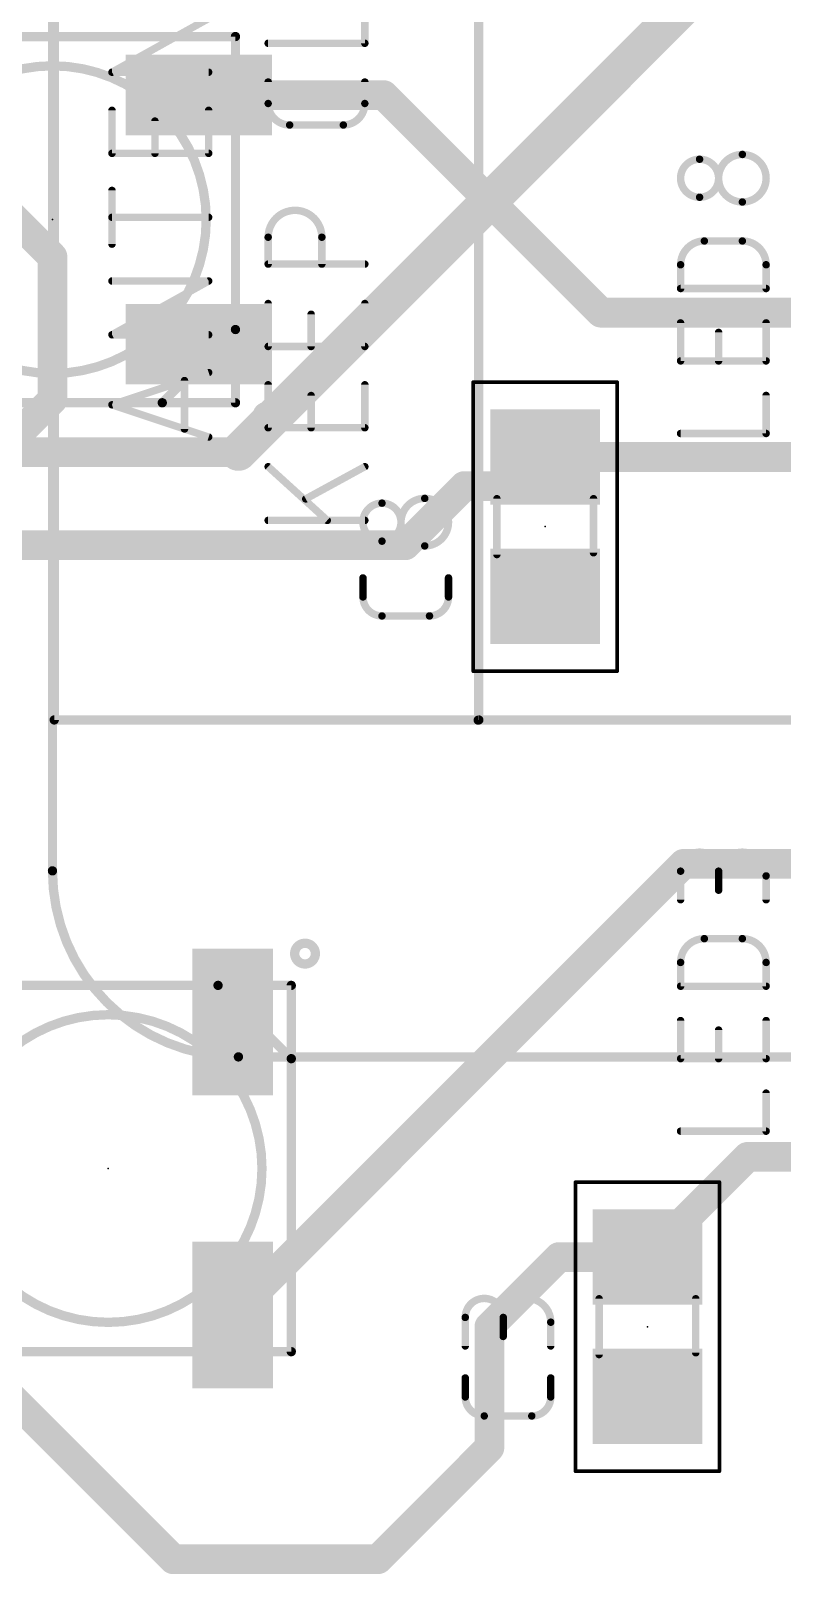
# Model space of a CAD drawing. Extents: x -64 to 81, y -144 to 13.
# Drawn here: x -16.81 to -6.54, y -107.39 to -86.32 of the extents above; entities that cross this region are included whole.
import ezdxf

# ---------------------------------------------------------------- set-up
doc = ezdxf.new("R2010")
doc.units = 0
for name, color, linetype in [('1', 12, 'CONTINUOUS'), ('16', 132, 'CONTINUOUS'), ('21', 253, 'CONTINUOUS'), ('23', 53, 'CONTINUOUS'), ('25', 253, 'CONTINUOUS'), ('39', 12, 'CONTINUOUS'), ('51', 253, 'CONTINUOUS')]:
    doc.layers.add(name, color=color, linetype=linetype)

# ---------------------------------------------------------------- blocks, each defined once
blk = doc.blocks.new('RECT')
blk.add_solid([(-0.5, -0.5), (0.5, -0.5), (-0.5, 0.5), (0.5, 0.5)])

msp = doc.modelspace()

# ---------------------------------------------------------------- linework, layer by layer
at = {"layer": '1', "const_width": 0.4064}
for points in [[(-11.987, -87.2), (-14.51, -87.2)], [(-9.017, -90.17), (-11.987, -87.2)], [(-16.51, -89.408), (-18.51, -87.408)], [(-16.51, -89.408), (-16.51, -91.3577)], [(-4.11, -90.17), (-9.017, -90.17)], [(-16.51, -91.3577), (-19.1323, -93.98)], [(-9.779, -92.141), (-10.175, -92.537)], [(-5.539, -92.141), (-9.779, -92.141)], [(-10.8827, -92.537), (-11.6907, -93.345)], [(-10.175, -92.537), (-10.8827, -92.537)], [(-11.6907, -93.345), (-18.735, -93.345)], [(-14.048, -103.854), (-7.889, -97.695)], [(-5.51, -97.695), (-7.889, -97.695)], [(-7.014, -101.695), (-8.382, -103.063)], [(-5.51, -101.695), (-7.014, -101.695)], [(-10.541, -104.013), (-9.591, -103.063)], [(-8.382, -103.063), (-9.591, -103.063)], [(-10.541, -104.013), (-10.541, -105.664)], [(-17.448, -104.599), (-14.859, -107.188)], [(-12.065, -107.188), (-10.541, -105.664)], [(-14.859, -107.188), (-12.065, -107.188)]]:
    msp.add_lwpolyline(points, dxfattribs=at)
at = {"layer": '1', "const_width": 0.2032}
for points in [[(-14.51, -87.0984, 1), (-14.51, -87.3016)], [(-11.9152, -87.1282, 1), (-12.0588, -87.2718)], [(-11.987, -87.3016, 1), (-11.987, -87.0984)], [(-16.4084, -89.408, 1), (-16.6116, -89.408)], [(-16.5818, -89.4798, 1), (-16.4382, -89.3362)], [(-9.017, -90.0684, 1), (-9.017, -90.2716)], [(-9.0888, -90.2418, 1), (-8.9452, -90.0982)], [(-16.4382, -91.4296, 1), (-16.5818, -91.2859)], [(-16.6116, -91.3577, 1), (-16.4084, -91.3577)], [(-9.779, -92.0394, 1), (-9.779, -92.2426)], [(-9.7072, -92.2128, 1), (-9.8508, -92.0692)], [(-10.8827, -92.4354, 1), (-10.8827, -92.6386)], [(-10.8109, -92.6088, 1), (-10.9546, -92.4652)], [(-10.2468, -92.4652, 1), (-10.1032, -92.6088)], [(-10.175, -92.6386, 1), (-10.175, -92.4354)], [(-11.7626, -93.2732, 1), (-11.6189, -93.4168)], [(-11.6907, -93.4466, 1), (-11.6907, -93.2434)], [(-7.889, -97.5934, 1), (-7.889, -97.7966)], [(-7.8172, -97.7668, 1), (-7.9608, -97.6232)], [(-7.014, -101.5934, 1), (-7.014, -101.7966)], [(-6.9422, -101.7668, 1), (-7.0858, -101.6232)], [(-9.591, -102.9614, 1), (-9.591, -103.1646)], [(-9.5192, -103.1348, 1), (-9.6628, -102.9912)], [(-8.4538, -102.9912, 1), (-8.3102, -103.1348)], [(-8.382, -103.1646, 1), (-8.382, -102.9614)], [(-14.1198, -103.7822, 1), (-13.9762, -103.9258)], [(-10.4394, -104.013, 1), (-10.6426, -104.013)], [(-10.6128, -103.9412, 1), (-10.4692, -104.0848)], [(-10.4692, -105.7358, 1), (-10.6128, -105.5922)], [(-10.6426, -105.664, 1), (-10.4394, -105.664)], [(-14.859, -107.0864, 1), (-14.859, -107.2896)], [(-14.9308, -107.2598, 1), (-14.7872, -107.1162)], [(-12.1368, -107.1162, 1), (-11.9932, -107.2598)], [(-12.065, -107.2896, 1), (-12.065, -107.0864)]]:
    msp.add_lwpolyline(points, format="xyb", dxfattribs=at)
at = {"layer": '16'}
for points, const_width in [([(-13.97, -92.075), (-4.445, -82.55)], 0.508), ([(-24.638, -92.075), (-13.97, -92.075)], 0.4064)]:
    msp.add_lwpolyline(points, dxfattribs=dict(at, const_width=const_width))
for points, const_width in [([(-14.0598, -91.9852, 1), (-13.8802, -92.1648)], 0.254), ([(-13.97, -92.1766, 1), (-13.97, -91.9734)], 0.2032)]:
    msp.add_lwpolyline(points, format="xyb", dxfattribs=dict(at, const_width=const_width))
at = {"layer": '21', "const_width": 0.127}
for points in [[(-16.51, -97.79), (-16.51, -77.47)], [(-16.486, -95.73), (-16.486, -79.73)], [(-10.686, -95.73), (-10.686, -79.73)], [(-19.01, -86.4), (-14.01, -86.4)], [(-14.01, -86.4), (-14.01, -90.4)], [(-15.01, -91.4), (-14.01, -90.4)], [(-14.01, -90.4), (-14.01, -91.4)], [(-15.01, -91.4), (-19.01, -91.4)], [(-14.01, -91.4), (-15.01, -91.4)], [(-10.686, -95.73), (-16.486, -95.73)], [(-10.6934, -95.7326), (7.62, -95.7326)], [(-18.248, -99.354), (-14.248, -99.354)], [(-14.248, -99.354), (-13.248, -99.354)], [(-13.248, -100.354), (-14.248, -99.354)], [(-13.248, -99.354), (-13.248, -100.354)], [(-13.97, -100.33), (17.78, -100.33)], [(-13.248, -100.354), (-13.248, -104.354)], [(-13.248, -104.354), (-18.248, -104.354)]]:
    msp.add_lwpolyline(points, dxfattribs=at)
at = {"layer": '21'}
for points, const_width in [([(-13.9782, -86.4, 1), (-14.0418, -86.4)], 0.0635), ([(-14.01, -86.4318, 1), (-14.01, -86.3683)], 0.0635), ([(-16.51, -91, 1), (-16.51, -86.8, 1), (-16.51, -91)], 0.127), ([(-13.9782, -90.4, 1), (-14.0418, -90.4)], 0.0635), ([(-14.0418, -90.4, 1), (-13.9782, -90.4)], 0.0635), ([(-13.9875, -90.4225, 1), (-14.0325, -90.3775)], 0.0635), ([(-15.0325, -91.3775, 1), (-14.9875, -91.4225)], 0.0635), ([(-15.01, -91.3683, 1), (-15.01, -91.4318)], 0.0635), ([(-15.01, -91.4318, 1), (-15.01, -91.3683)], 0.0635), ([(-14.0418, -91.4, 1), (-13.9782, -91.4)], 0.0635), ([(-14.01, -91.4318, 1), (-14.01, -91.3683)], 0.0635), ([(-13.576, -91.7294, 1), (-13.576, -91.4466, 1), (-13.576, -91.7294)], 0.127), ([(-16.486, -95.6983, 1), (-16.486, -95.7618)], 0.0635), ([(-16.5177, -95.73, 1), (-16.4543, -95.73)], 0.0635), ([(-10.6934, -95.7009, 1), (-10.6934, -95.7644)], 0.0635), ([(-10.7178, -95.73, 1), (-10.6542, -95.73)], 0.0635), ([(-10.686, -95.7618, 1), (-10.686, -95.6983)], 0.0635), ([(-16.51, -97.79, 0.4142), (-13.97, -100.33)], 0.127), ([(-16.4783, -97.79, 1), (-16.5418, -97.79)], 0.0635), ([(-16.5418, -97.79, 1), (-16.4783, -97.79)], 0.0635), ([(-13.06, -99.0614, 1), (-13.06, -98.7786, 1), (-13.06, -99.0614)], 0.127), ([(-14.248, -99.3222, 1), (-14.248, -99.3858)], 0.0635), ([(-14.2255, -99.3315, 1), (-14.2705, -99.3765)], 0.0635), ([(-14.248, -99.3858, 1), (-14.248, -99.3222)], 0.0635), ([(-13.2163, -99.354, 1), (-13.2798, -99.354)], 0.0635), ([(-13.248, -99.3858, 1), (-13.248, -99.3222)], 0.0635), ([(-15.748, -103.954, 1), (-15.748, -99.754, 1), (-15.748, -103.954)], 0.127), ([(-13.97, -100.2982, 1), (-13.97, -100.3618)], 0.0635), ([(-13.97, -100.3618, 1), (-13.97, -100.2982)], 0.0635), ([(-13.2163, -100.354, 1), (-13.2798, -100.354)], 0.0635), ([(-13.2798, -100.354, 1), (-13.2163, -100.354)], 0.0635), ([(-13.2705, -100.3765, 1), (-13.2255, -100.3315)], 0.0635), ([(-13.2798, -104.354, 1), (-13.2163, -104.354)], 0.0635), ([(-13.248, -104.3858, 1), (-13.248, -104.3222)], 0.0635)]:
    msp.add_lwpolyline(points, format="xyb", dxfattribs=dict(at, const_width=const_width))
at = {"layer": '23'}
for p in [(-16.51, -88.9), (-9.779, -93.091), (-15.748, -101.854), (-8.382, -104.013)]:
    msp.add_point(p, dxfattribs=at)
at = {"layer": '25', "const_width": 0.1016}
for points in [[(-12.2428, -86.4925), (-12.2428, -85.9055)], [(-15.6972, -86.8874), (-14.3764, -86.1536)], [(-13.5636, -86.4925), (-12.2428, -86.4925)], [(-14.3764, -86.8874), (-15.6972, -86.8874)], [(-13.5636, -87.3144), (-13.5636, -87.0209)], [(-12.2428, -87.0209), (-12.2428, -87.3144)], [(-15.6972, -87.9945), (-15.6972, -87.4075)], [(-14.3764, -87.4075), (-14.3764, -87.9945)], [(-15.1102, -87.9945), (-15.1102, -87.5542)], [(-12.5363, -87.6079), (-13.2701, -87.6079)], [(-14.3764, -87.9945), (-15.6972, -87.9945)], [(-15.6972, -89.2344), (-15.6972, -88.5006)], [(-14.3764, -88.8675), (-15.6972, -88.8675)], [(-13.5636, -89.5067), (-13.5636, -89.1398)], [(-12.8298, -89.1398), (-12.8298, -89.5067)], [(-7.6046, -89.1912), (-7.0854, -89.1912)], [(-12.2428, -89.5067), (-13.5636, -89.5067)], [(-7.9292, -89.8403), (-7.9292, -89.5157)], [(-6.7608, -89.5157), (-6.7608, -89.8403)], [(-15.6972, -90.4719), (-14.3764, -89.7381)], [(-14.3764, -89.7381), (-15.6972, -89.7381)], [(-6.7608, -89.8403), (-7.9292, -89.8403)], [(-13.5636, -90.6317), (-13.5636, -90.0447)], [(-12.9766, -90.6317), (-12.9766, -90.1914)], [(-12.2428, -90.0447), (-12.2428, -90.6317)], [(-7.9292, -90.8286), (-7.9292, -90.3093)], [(-6.7608, -90.3093), (-6.7608, -90.8286)], [(-14.3764, -90.4719), (-15.6972, -90.4719)], [(-12.2428, -90.6317), (-13.5636, -90.6317)], [(-7.4099, -90.8286), (-7.4099, -90.4391)], [(-6.7608, -90.8286), (-7.9292, -90.8286)], [(-15.6972, -91.4278), (-14.3764, -90.9875)], [(-14.7066, -91.0976), (-14.7066, -91.758)], [(-13.5636, -91.7412), (-13.5636, -91.1541)], [(-12.2428, -91.1541), (-12.2428, -91.7412)], [(-14.3764, -91.8681), (-15.6972, -91.4278)], [(-12.9766, -91.7412), (-12.9766, -91.3009)], [(-6.7608, -91.8192), (-6.7608, -91.2999)], [(-12.2428, -91.7412), (-13.5636, -91.7412)], [(-7.9292, -91.8192), (-6.7608, -91.8192)], [(-13.5636, -92.272), (-12.7564, -93.0058)], [(-12.2428, -92.272), (-13.05, -92.7123)], [(-12.2428, -93.0058), (-13.5636, -93.0058)], [(-12.2682, -94.0506), (-12.2682, -93.7909)], [(-11.0998, -93.7909), (-11.0998, -94.0506)], [(-11.3594, -94.3102), (-12.0086, -94.3102)], [(-7.9292, -98.1842), (-7.9292, -97.7947)], [(-7.4099, -97.7947), (-7.4099, -98.0543)], [(-6.7608, -98.1842), (-6.7608, -97.8596)], [(-7.6046, -98.7161), (-7.0854, -98.7161)], [(-7.9292, -99.3653), (-7.9292, -99.0407)], [(-6.7608, -99.0407), (-6.7608, -99.3653)], [(-6.7608, -99.3653), (-7.9292, -99.3653)], [(-7.9292, -100.3536), (-7.9292, -99.8343)], [(-6.7608, -99.8343), (-6.7608, -100.3536)], [(-7.4099, -100.3536), (-7.4099, -99.9641)], [(-6.7608, -100.3536), (-7.9292, -100.3536)], [(-6.7608, -101.3442), (-6.7608, -100.8249)], [(-7.9292, -101.3442), (-6.7608, -101.3442)], [(-10.8712, -104.2764), (-10.8712, -103.8869)], [(-10.3519, -103.8869), (-10.3519, -104.1466)], [(-9.7028, -104.2764), (-9.7028, -103.9518)], [(-10.8712, -104.9726), (-10.8712, -104.7129)], [(-9.7028, -104.7129), (-9.7028, -104.9726)], [(-9.9624, -105.2322), (-10.6116, -105.2322)]]:
    msp.add_lwpolyline(points, dxfattribs=at)
at = {"layer": '25'}
for points, const_width in [([(-13.5636, -86.4671, 1), (-13.5636, -86.5179)], 0.0508), ([(-12.2682, -86.4925, 1), (-12.2174, -86.4925)], 0.0508), ([(-12.2428, -86.5179, 1), (-12.2428, -86.4671)], 0.0508), ([(-15.6972, -86.862, 1), (-15.6972, -86.9128)], 0.0508), ([(-15.7095, -86.8652, 1), (-15.6849, -86.9096)], 0.0508), ([(-14.3764, -86.9128, 1), (-14.3764, -86.862)], 0.0508), ([(-13.5382, -87.0209, 1), (-13.589, -87.0209)], 0.0508), ([(-12.2174, -87.0209, 1), (-12.2682, -87.0209)], 0.0508), ([(-15.6718, -87.4075, 1), (-15.7226, -87.4075)], 0.0508), ([(-14.351, -87.4075, 1), (-14.4018, -87.4075)], 0.0508), ([(-13.5636, -87.3144, 0.4142), (-13.2701, -87.6079)], 0.1016), ([(-13.5382, -87.3144, 1), (-13.589, -87.3144)], 0.0508), ([(-13.589, -87.3144, 1), (-13.5382, -87.3144)], 0.0508), ([(-12.5363, -87.6079, 0.4142), (-12.2428, -87.3144)], 0.1016), ([(-12.2174, -87.3144, 1), (-12.2682, -87.3144)], 0.0508), ([(-12.2682, -87.3144, 1), (-12.2174, -87.3144)], 0.0508), ([(-15.0848, -87.5542, 1), (-15.1356, -87.5542)], 0.0508), ([(-13.2701, -87.5825, 1), (-13.2701, -87.6333)], 0.0508), ([(-13.2701, -87.6333, 1), (-13.2701, -87.5825)], 0.0508), ([(-12.5363, -87.5825, 1), (-12.5363, -87.6333)], 0.0508), ([(-12.5363, -87.6333, 1), (-12.5363, -87.5825)], 0.0508), ([(-15.6972, -87.9691, 1), (-15.6972, -88.0199)], 0.0508), ([(-15.7226, -87.9945, 1), (-15.6718, -87.9945)], 0.0508), ([(-15.1356, -87.9945, 1), (-15.0848, -87.9945)], 0.0508), ([(-14.4018, -87.9945, 1), (-14.351, -87.9945)], 0.0508), ([(-14.3764, -88.0199, 1), (-14.3764, -87.9691)], 0.0508), ([(-7.6696, -88.075, 1), (-7.6696, -88.5943)], 0.1016), ([(-7.6696, -88.5943, 1), (-7.6696, -88.075)], 0.1016), ([(-7.6696, -88.0496, 1), (-7.6696, -88.1004)], 0.0508), ([(-7.6696, -88.1004, 1), (-7.6696, -88.0496)], 0.0508), ([(-7.0854, -88.0101, 1), (-7.0854, -88.6592)], 0.1016), ([(-7.0854, -88.6592, 1), (-7.0854, -88.0101)], 0.1016), ([(-7.0854, -87.9847, 1), (-7.0854, -88.0355)], 0.0508), ([(-7.0854, -88.0355, 1), (-7.0854, -87.9847)], 0.0508), ([(-15.6718, -88.5006, 1), (-15.7226, -88.5006)], 0.0508), ([(-7.6696, -88.5688, 1), (-7.6696, -88.6197)], 0.0508), ([(-7.6696, -88.6197, 1), (-7.6696, -88.5689)], 0.0508), ([(-7.0854, -88.6338, 1), (-7.0854, -88.6846)], 0.0508), ([(-7.0854, -88.6846, 1), (-7.0854, -88.6338)], 0.0508), ([(-15.6972, -88.8421, 1), (-15.6972, -88.8929)], 0.0508), ([(-14.3764, -88.8929, 1), (-14.3764, -88.8421)], 0.0508), ([(-12.8298, -89.1398, 1), (-13.5636, -89.1398)], 0.1016), ([(-13.5382, -89.1398, 1), (-13.589, -89.1398)], 0.0508), ([(-13.589, -89.1398, 1), (-13.5382, -89.1398)], 0.0508), ([(-12.8044, -89.1398, 1), (-12.8552, -89.1398)], 0.0508), ([(-12.8552, -89.1398, 1), (-12.8044, -89.1398)], 0.0508), ([(-15.7226, -89.2344, 1), (-15.6718, -89.2344)], 0.0508), ([(-7.6046, -89.1912, 0.4142), (-7.9292, -89.5157)], 0.1016), ([(-7.6046, -89.1658, 1), (-7.6046, -89.2166)], 0.0508), ([(-7.6046, -89.2166, 1), (-7.6046, -89.1658)], 0.0508), ([(-6.7608, -89.5157, 0.4142), (-7.0854, -89.1912)], 0.1016), ([(-7.0854, -89.1658, 1), (-7.0854, -89.2166)], 0.0508), ([(-7.0854, -89.2166, 1), (-7.0854, -89.1658)], 0.0508), ([(-13.5636, -89.4813, 1), (-13.5636, -89.5321)], 0.0508), ([(-13.589, -89.5067, 1), (-13.5382, -89.5067)], 0.0508), ([(-12.8552, -89.5067, 1), (-12.8044, -89.5067)], 0.0508), ([(-12.2428, -89.5321, 1), (-12.2428, -89.4813)], 0.0508), ([(-7.9038, -89.5157, 1), (-7.9546, -89.5157)], 0.0508), ([(-7.9546, -89.5157, 1), (-7.9038, -89.5157)], 0.0508), ([(-6.7354, -89.5157, 1), (-6.7862, -89.5157)], 0.0508), ([(-6.7862, -89.5157, 1), (-6.7354, -89.5157)], 0.0508), ([(-15.6972, -89.7127, 1), (-15.6972, -89.7635)], 0.0508), ([(-14.3641, -89.7603, 1), (-14.3887, -89.7159)], 0.0508), ([(-14.3764, -89.7635, 1), (-14.3764, -89.7127)], 0.0508), ([(-7.9292, -89.8149, 1), (-7.9292, -89.8657)], 0.0508), ([(-7.9546, -89.8403, 1), (-7.9038, -89.8403)], 0.0508), ([(-6.7862, -89.8403, 1), (-6.7354, -89.8403)], 0.0508), ([(-6.7608, -89.8657, 1), (-6.7608, -89.8149)], 0.0508), ([(-13.5382, -90.0447, 1), (-13.589, -90.0447)], 0.0508), ([(-12.9512, -90.1914, 1), (-13.002, -90.1914)], 0.0508), ([(-12.2174, -90.0447, 1), (-12.2682, -90.0447)], 0.0508), ([(-7.9038, -90.3093, 1), (-7.9546, -90.3093)], 0.0508), ([(-6.7354, -90.3093, 1), (-6.7862, -90.3093)], 0.0508), ([(-15.6972, -90.4465, 1), (-15.6972, -90.4973)], 0.0508), ([(-15.7095, -90.4497, 1), (-15.6849, -90.4941)], 0.0508), ([(-14.3764, -90.4973, 1), (-14.3764, -90.4465)], 0.0508), ([(-13.5636, -90.6063, 1), (-13.5636, -90.6571)], 0.0508), ([(-12.2428, -90.6571, 1), (-12.2428, -90.6063)], 0.0508), ([(-7.3845, -90.4391, 1), (-7.4353, -90.4391)], 0.0508), ([(-13.589, -90.6317, 1), (-13.5382, -90.6317)], 0.0508), ([(-13.002, -90.6317, 1), (-12.9512, -90.6317)], 0.0508), ([(-12.2682, -90.6317, 1), (-12.2174, -90.6317)], 0.0508), ([(-7.9292, -90.8032, 1), (-7.9292, -90.854)], 0.0508), ([(-7.9546, -90.8286, 1), (-7.9038, -90.8286)], 0.0508), ([(-7.4353, -90.8286, 1), (-7.3845, -90.8286)], 0.0508), ([(-6.7862, -90.8286, 1), (-6.7354, -90.8286)], 0.0508), ([(-6.7608, -90.854, 1), (-6.7608, -90.8032)], 0.0508), ([(-14.3684, -91.0116, 1), (-14.3844, -90.9634)], 0.0508), ([(-14.6812, -91.0976, 1), (-14.732, -91.0976)], 0.0508), ([(-13.5382, -91.1541, 1), (-13.589, -91.1541)], 0.0508), ([(-12.2174, -91.1541, 1), (-12.2682, -91.1541)], 0.0508), ([(-15.6892, -91.4037, 1), (-15.7052, -91.4519)], 0.0508), ([(-15.7052, -91.4037, 1), (-15.6892, -91.4519)], 0.0508), ([(-12.9512, -91.3009, 1), (-13.002, -91.3009)], 0.0508), ([(-6.7354, -91.2999, 1), (-6.7862, -91.2999)], 0.0508), ([(-14.732, -91.758, 1), (-14.6812, -91.758)], 0.0508), ([(-14.3844, -91.8922, 1), (-14.3684, -91.844)], 0.0508), ([(-13.5636, -91.7158, 1), (-13.5636, -91.7666)], 0.0508), ([(-13.589, -91.7412, 1), (-13.5382, -91.7412)], 0.0508), ([(-13.002, -91.7412, 1), (-12.9512, -91.7412)], 0.0508), ([(-12.2682, -91.7412, 1), (-12.2174, -91.7412)], 0.0508), ([(-12.2428, -91.7666, 1), (-12.2428, -91.7158)], 0.0508), ([(-7.9292, -91.7938, 1), (-7.9292, -91.8446)], 0.0508), ([(-6.7862, -91.8192, 1), (-6.7354, -91.8192)], 0.0508), ([(-6.7608, -91.8446, 1), (-6.7608, -91.7938)], 0.0508), ([(-13.5465, -92.2532, 1), (-13.5807, -92.2908)], 0.0508), ([(-12.2306, -92.2943, 1), (-12.255, -92.2497)], 0.0508), ([(-13.0621, -92.69, 1), (-13.0378, -92.7346)], 0.0508), ([(-11.4244, -92.7053, 1), (-11.4244, -93.3544)], 0.1016), ([(-11.4244, -93.3544, 1), (-11.4244, -92.7053)], 0.1016), ([(-11.4244, -92.6799, 1), (-11.4244, -92.7307)], 0.0508), ([(-11.4244, -92.7307, 1), (-11.4244, -92.6799)], 0.0508), ([(-12.0086, -92.7702, 1), (-12.0086, -93.2895)], 0.1016), ([(-12.0086, -93.2895, 1), (-12.0086, -92.7702)], 0.1016), ([(-12.0086, -92.7448, 1), (-12.0086, -92.7956)], 0.0508), ([(-12.0086, -92.7956, 1), (-12.0086, -92.7448)], 0.0508), ([(-13.5636, -92.9804, 1), (-13.5636, -93.0312)], 0.0508), ([(-12.7735, -93.0246, 1), (-12.7394, -92.987)], 0.0508), ([(-12.2428, -93.0312, 1), (-12.2428, -92.9804)], 0.0508), ([(-12.0086, -93.2641, 1), (-12.0086, -93.3149)], 0.0508), ([(-12.0086, -93.3149, 1), (-12.0086, -93.2641)], 0.0508), ([(-11.4244, -93.329, 1), (-11.4244, -93.3798)], 0.0508), ([(-11.4244, -93.3798, 1), (-11.4244, -93.329)], 0.0508), ([(-12.2428, -93.7909, 1), (-12.2936, -93.7909)], 0.0508), ([(-11.0744, -93.7909, 1), (-11.1252, -93.7909)], 0.0508), ([(-12.2682, -94.0506, 0.4142), (-12.0086, -94.3102)], 0.1016), ([(-12.2428, -94.0506, 1), (-12.2936, -94.0506)], 0.0508), ([(-12.2936, -94.0506, 1), (-12.2428, -94.0506)], 0.0508), ([(-11.3594, -94.3102, 0.4142), (-11.0998, -94.0506)], 0.1016), ([(-11.0744, -94.0506, 1), (-11.1252, -94.0506)], 0.0508), ([(-11.1252, -94.0506, 1), (-11.0744, -94.0506)], 0.0508), ([(-12.0086, -94.2848, 1), (-12.0086, -94.3356)], 0.0508), ([(-12.0086, -94.3356, 1), (-12.0086, -94.2848)], 0.0508), ([(-11.3594, -94.2848, 1), (-11.3594, -94.3356)], 0.0508), ([(-11.3594, -94.3356, 1), (-11.3594, -94.2848)], 0.0508), ([(-7.4099, -97.7947, 1), (-7.9292, -97.7947)], 0.1016), ([(-6.7608, -97.8596, 1), (-7.4099, -97.8596)], 0.1016), ([(-7.9038, -97.7947, 1), (-7.9546, -97.7947)], 0.0508), ([(-7.3845, -97.7947, 1), (-7.4353, -97.7947)], 0.0508), ([(-7.9546, -97.7947, 1), (-7.9038, -97.7947)], 0.0508), ([(-7.4353, -97.7947, 1), (-7.3845, -97.7947)], 0.0508), ([(-7.4353, -97.8596, 1), (-7.3845, -97.8596)], 0.0508), ([(-6.7354, -97.8596, 1), (-6.7862, -97.8596)], 0.0508), ([(-6.7862, -97.8596, 1), (-6.7354, -97.8596)], 0.0508), ([(-7.9546, -98.1842, 1), (-7.9038, -98.1842)], 0.0508), ([(-7.4353, -98.0543, 1), (-7.3845, -98.0543)], 0.0508), ([(-6.7862, -98.1842, 1), (-6.7354, -98.1842)], 0.0508), ([(-7.6046, -98.7161, 0.4142), (-7.9292, -99.0407)], 0.1016), ([(-7.6046, -98.6907, 1), (-7.6046, -98.7416)], 0.0508), ([(-7.6046, -98.7416, 1), (-7.6046, -98.6907)], 0.0508), ([(-6.7608, -99.0407, 0.4142), (-7.0854, -98.7161)], 0.1016), ([(-7.0854, -98.6907, 1), (-7.0854, -98.7416)], 0.0508), ([(-7.0854, -98.7416, 1), (-7.0854, -98.6907)], 0.0508), ([(-7.9038, -99.0407, 1), (-7.9546, -99.0407)], 0.0508), ([(-7.9546, -99.0407, 1), (-7.9038, -99.0407)], 0.0508), ([(-6.7354, -99.0407, 1), (-6.7862, -99.0407)], 0.0508), ([(-6.7862, -99.0407, 1), (-6.7354, -99.0407)], 0.0508), ([(-7.9292, -99.3399, 1), (-7.9292, -99.3907)], 0.0508), ([(-7.9546, -99.3653, 1), (-7.9038, -99.3653)], 0.0508), ([(-6.7862, -99.3653, 1), (-6.7354, -99.3653)], 0.0508), ([(-6.7608, -99.3907, 1), (-6.7608, -99.3399)], 0.0508), ([(-7.9038, -99.8343, 1), (-7.9546, -99.8343)], 0.0508), ([(-6.7354, -99.8343, 1), (-6.7862, -99.8343)], 0.0508), ([(-7.3845, -99.9641, 1), (-7.4353, -99.9641)], 0.0508), ([(-7.9292, -100.3282, 1), (-7.9292, -100.379)], 0.0508), ([(-7.9546, -100.3536, 1), (-7.9038, -100.3536)], 0.0508), ([(-7.4353, -100.3536, 1), (-7.3845, -100.3536)], 0.0508), ([(-6.7862, -100.3536, 1), (-6.7354, -100.3536)], 0.0508), ([(-6.7608, -100.379, 1), (-6.7608, -100.3282)], 0.0508), ([(-6.7354, -100.8249, 1), (-6.7862, -100.8249)], 0.0508), ([(-7.9292, -101.3188, 1), (-7.9292, -101.3696)], 0.0508), ([(-6.7862, -101.3442, 1), (-6.7354, -101.3442)], 0.0508), ([(-6.7608, -101.3696, 1), (-6.7608, -101.3188)], 0.0508), ([(-10.3519, -103.8869, 1), (-10.8712, -103.8869)], 0.1016), ([(-9.7028, -103.9518, 1), (-10.3519, -103.9518)], 0.1016), ([(-10.8458, -103.8869, 1), (-10.8966, -103.8869)], 0.0508), ([(-10.8966, -103.8869, 1), (-10.8458, -103.8869)], 0.0508), ([(-10.3265, -103.8869, 1), (-10.3773, -103.8869)], 0.0508), ([(-10.3773, -103.8869, 1), (-10.3265, -103.8869)], 0.0508), ([(-10.3773, -103.9518, 1), (-10.3265, -103.9518)], 0.0508), ([(-9.6774, -103.9518, 1), (-9.7282, -103.9518)], 0.0508), ([(-9.7282, -103.9518, 1), (-9.6774, -103.9518)], 0.0508), ([(-10.8966, -104.2764, 1), (-10.8458, -104.2764)], 0.0508), ([(-10.3773, -104.1466, 1), (-10.3265, -104.1466)], 0.0508), ([(-9.7282, -104.2764, 1), (-9.6774, -104.2764)], 0.0508), ([(-10.8458, -104.7129, 1), (-10.8966, -104.7129)], 0.0508), ([(-9.6774, -104.7129, 1), (-9.7282, -104.7129)], 0.0508), ([(-10.8712, -104.9726, 0.4142), (-10.6116, -105.2322)], 0.1016), ([(-10.8458, -104.9726, 1), (-10.8966, -104.9726)], 0.0508), ([(-10.8966, -104.9726, 1), (-10.8458, -104.9726)], 0.0508), ([(-9.9624, -105.2322, 0.4142), (-9.7028, -104.9726)], 0.1016), ([(-9.6774, -104.9726, 1), (-9.7282, -104.9726)], 0.0508), ([(-9.7282, -104.9726, 1), (-9.6774, -104.9726)], 0.0508), ([(-10.6116, -105.2068, 1), (-10.6116, -105.2576)], 0.0508), ([(-10.6116, -105.2576, 1), (-10.6116, -105.2068)], 0.0508), ([(-9.9624, -105.2068, 1), (-9.9624, -105.2576)], 0.0508), ([(-9.9624, -105.2576, 1), (-9.9624, -105.2068)], 0.0508)]:
    msp.add_lwpolyline(points, format="xyb", dxfattribs=dict(at, const_width=const_width))
at = {"layer": '39', "const_width": 0.0508}
for points in [[(-10.762, -95.064), (-10.762, -91.118)], [(-10.762, -91.118), (-8.796, -91.118)], [(-8.796, -91.118), (-8.796, -95.064)], [(-8.796, -95.064), (-10.762, -95.064)], [(-9.365, -105.986), (-9.365, -102.04)], [(-9.365, -102.04), (-7.399, -102.04)], [(-7.399, -102.04), (-7.399, -105.986)], [(-7.399, -105.986), (-9.365, -105.986)]]:
    msp.add_lwpolyline(points, dxfattribs=at)
at = {"layer": '39', "const_width": 0.0254}
for points in [[(-10.7493, -91.118, 1), (-10.7747, -91.118)], [(-10.762, -91.1053, 1), (-10.762, -91.1307)], [(-8.7833, -91.118, 1), (-8.8087, -91.118)], [(-8.796, -91.1307, 1), (-8.796, -91.1053)], [(-10.762, -95.0513, 1), (-10.762, -95.0767)], [(-10.7747, -95.064, 1), (-10.7493, -95.064)], [(-8.8087, -95.064, 1), (-8.7833, -95.064)], [(-8.796, -95.0767, 1), (-8.796, -95.0513)], [(-9.3523, -102.04, 1), (-9.3777, -102.04)], [(-9.365, -102.0273, 1), (-9.365, -102.0527)], [(-7.3863, -102.04, 1), (-7.4117, -102.04)], [(-7.399, -102.0527, 1), (-7.399, -102.0273)], [(-9.365, -105.9733, 1), (-9.365, -105.9987)], [(-9.3777, -105.986, 1), (-9.3523, -105.986)], [(-7.4117, -105.986, 1), (-7.3863, -105.986)], [(-7.399, -105.9987, 1), (-7.399, -105.9733)]]:
    msp.add_lwpolyline(points, format="xyb", dxfattribs=at)
at = {"layer": '51', "const_width": 0.1016}
for points in [[(-10.439, -93.472), (-10.439, -92.71)], [(-9.119, -93.447), (-9.119, -92.71)], [(-9.042, -104.394), (-9.042, -103.632)], [(-7.722, -104.369), (-7.722, -103.632)]]:
    msp.add_lwpolyline(points, dxfattribs=at)
at = {"layer": '51', "const_width": 0.0508}
for points in [[(-10.4136, -92.71, 1), (-10.4644, -92.71)], [(-9.0936, -92.71, 1), (-9.1444, -92.71)], [(-10.4644, -93.472, 1), (-10.4136, -93.472)], [(-9.1444, -93.447, 1), (-9.0936, -93.447)], [(-9.0166, -103.632, 1), (-9.0674, -103.632)], [(-7.6966, -103.632, 1), (-7.7474, -103.632)], [(-9.0674, -104.394, 1), (-9.0166, -104.394)], [(-7.7474, -104.369, 1), (-7.6966, -104.369)]]:
    msp.add_lwpolyline(points, format="xyb", dxfattribs=at)

# ---------------------------------------------------------------- block references
at = {"layer": '1', "xscale": 2, "yscale": 1.1}
for p in [(-14.51, -87.2), (-14.51, -90.6)]:
    msp.add_blockref('RECT', p, dxfattribs=at)
at = {"layer": '1', "rotation": 90}
for p, xscale, yscale in [((-9.779, -92.141), 1.3, 1.5), ((-9.779, -94.041), 1.3, 1.5), ((-14.048, -99.854), 2, 1.1), ((-8.382, -103.063), 1.3, 1.5), ((-14.048, -103.854), 2, 1.1), ((-8.382, -104.963), 1.3, 1.5)]:
    msp.add_blockref('RECT', p, dxfattribs=dict(at, xscale=xscale, yscale=yscale))
at = {"layer": '51', "xscale": 0.7501, "yscale": 1.4501, "rotation": 90}
for p in [(-9.7802, -92.3604), (-9.7802, -93.8081), (-8.3832, -103.2824), (-8.3832, -104.7302)]:
    msp.add_blockref('RECT', p, dxfattribs=at)

doc.saveas('drawing.dxf')
